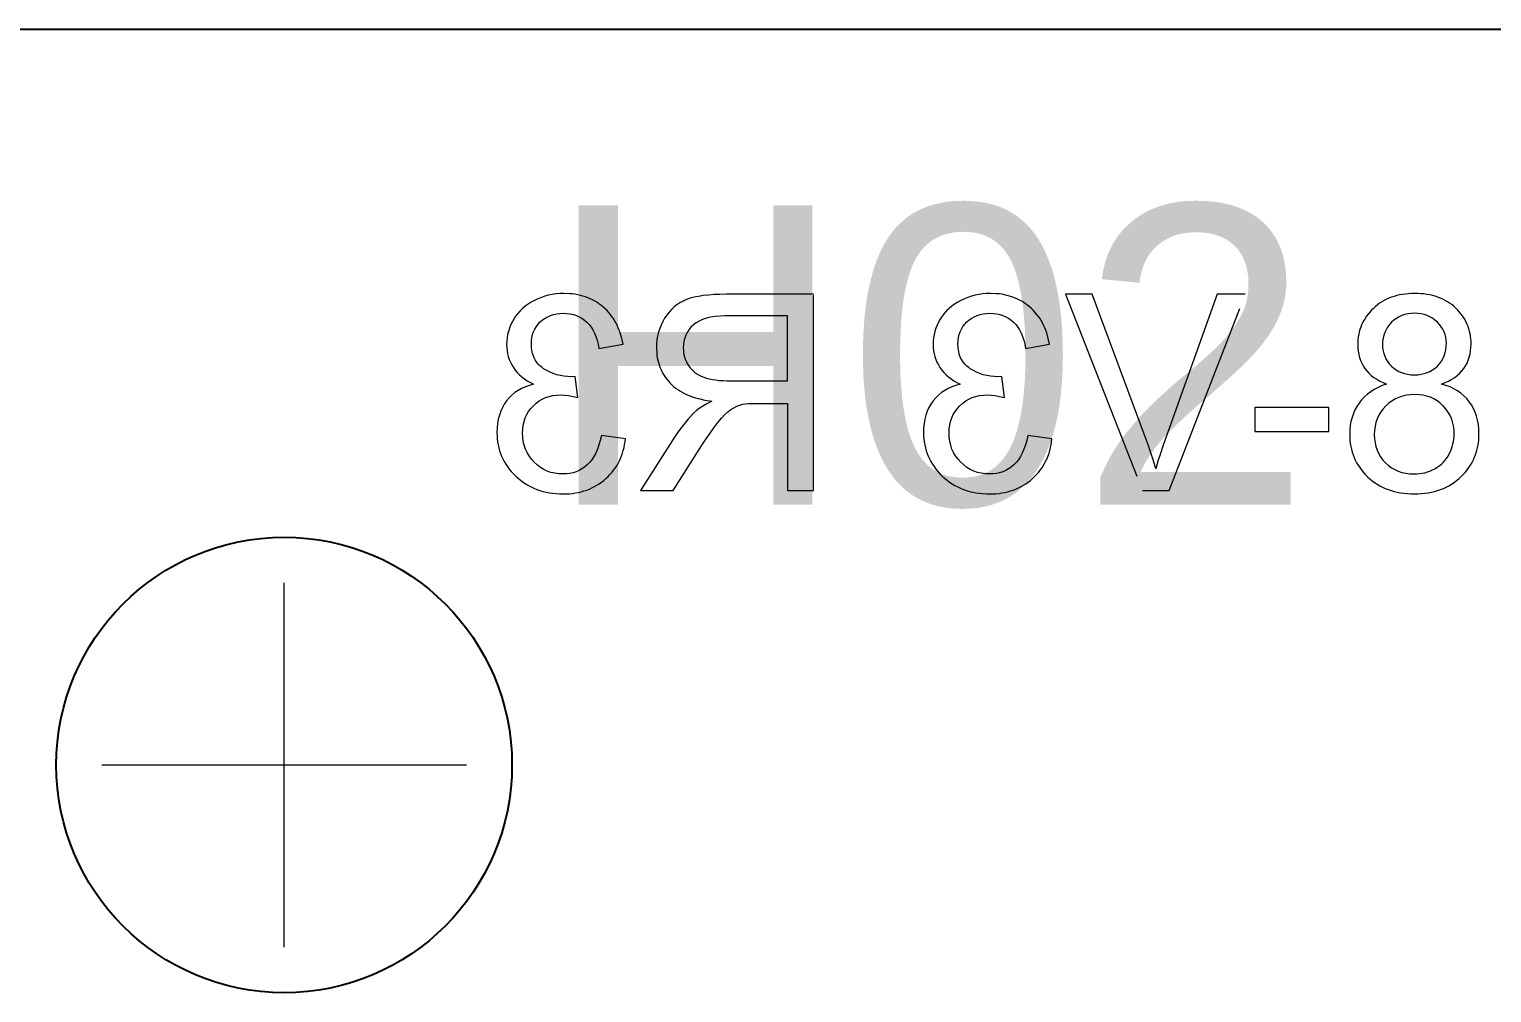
# Model space of a CAD drawing. Header units: millimetres. Extents: x 38 to 970, y 105 to 390.
# Drawn here: x 57.2 to 73.25, y 333.35 to 343.93 of the extents above; entities that cross this region are included whole.
import ezdxf

# ---------------------------------------------------------------- set-up
doc = ezdxf.new("R2010")
doc.units = ezdxf.units.MM
doc.linetypes.add('WP_HIDDEN', pattern=[2.3, 1.5, -0.8])
for name, color, linetype, lineweight in [('ANNOTATIONS', 7, 'CONTINUOUS', 18), ('HIDDEN', 7, 'WP_HIDDEN', 13), ('VISIBLE', 7, 'CONTINUOUS', 25)]:
    doc.layers.add(name, color=color, linetype=linetype, lineweight=lineweight)
doc.styles.add('CJK', font='Arial Unicode.ttf')

msp = doc.modelspace()

# ---------------------------------------------------------------- linework, layer by layer
at = {"layer": 'ANNOTATIONS'}
for p, q in [((59.99681, 333.85395), (59.99681, 337.85395)), ((57.99681, 335.85395), (61.99681, 335.85395))]:
    msp.add_line(p, q, dxfattribs=at)
at = {"layer": 'HIDDEN', "ltscale": 1.428571}
for p, q in [((62.9394, 341.01794), (62.89839, 341.00966)), ((62.98128, 341.02384), (62.9394, 341.01794)), ((63.02403, 341.02739), (62.98128, 341.02384)), ((63.06765, 341.02857), (63.02403, 341.02739)), ((63.13023, 341.02629), (63.06765, 341.02857)), ((63.16054, 341.02343), (63.13023, 341.02629)), ((63.19019, 341.01944), (63.16054, 341.02343)), ((63.21919, 341.0143), (63.19019, 341.01944)), ((63.24754, 341.00802), (63.21919, 341.0143)), ((64.65265, 341.0116), (64.59579, 341.00526)), ((64.71383, 341.01613), (64.65265, 341.0116)), ((64.77932, 341.01885), (64.71383, 341.01613)), ((64.84913, 341.01976), (64.77932, 341.01885)), ((65.80375, 341.01976), (64.84913, 341.01976)), ((65.80375, 338.86676), (65.80375, 341.01976)), ((67.61999, 341.01794), (67.57899, 341.00966)), ((67.66187, 341.02384), (67.61999, 341.01794)), ((67.70463, 341.02739), (67.66187, 341.02384)), ((67.74825, 341.02857), (67.70463, 341.02739)), ((67.81083, 341.02629), (67.74825, 341.02857)), ((67.84114, 341.02343), (67.81083, 341.02629)), ((67.87079, 341.01944), (67.84114, 341.02343)), ((67.89979, 341.0143), (67.87079, 341.01944)), ((67.92814, 341.00802), (67.89979, 341.0143)), ((68.57216, 341.01976), (69.41517, 338.86676)), ((68.86296, 341.01976), (68.57216, 341.01976)), ((69.44454, 339.45567), (68.86296, 341.01976)), ((70.23321, 341.01976), (69.67365, 339.45567)), ((69.70743, 338.86676), (70.54163, 341.01976)), ((70.54163, 341.01976), (70.23321, 341.01976)), ((72.23693, 341.01258), (72.20641, 341.00554)), ((72.2683, 341.01834), (72.23693, 341.01258)), ((72.30054, 341.02281), (72.2683, 341.01834)), ((72.33363, 341.02601), (72.30054, 341.02281)), ((72.36759, 341.02793), (72.33363, 341.02601)), ((72.40241, 341.02857), (72.36759, 341.02793)), ((72.43704, 341.02795), (72.40241, 341.02857)), ((72.47079, 341.02607), (72.43704, 341.02795)), ((72.50368, 341.02294), (72.47079, 341.02607)), ((72.53569, 341.01857), (72.50368, 341.02294)), ((72.56683, 341.01294), (72.53569, 341.01857)), ((72.5971, 341.00606), (72.56683, 341.01294)), ((62.61219, 340.86353), (62.58491, 340.83688)), ((62.64164, 340.88847), (62.61219, 340.86353)), ((62.67327, 340.91168), (62.64164, 340.88847)), ((62.70709, 340.93317), (62.67327, 340.91168)), ((62.74308, 340.95294), (62.70709, 340.93317)), ((62.7806, 340.97066), (62.74308, 340.95294)), ((62.81899, 340.98603), (62.7806, 340.97066)), ((62.85826, 340.99903), (62.81899, 340.98603)), ((62.89839, 341.00966), (62.85826, 340.99903)), ((63.27523, 341.0006), (63.24754, 341.00802)), ((63.30227, 340.99204), (63.27523, 341.0006)), ((63.32865, 340.98234), (63.30227, 340.99204)), ((63.35438, 340.97149), (63.32865, 340.98234)), ((63.37946, 340.9595), (63.35438, 340.97149)), ((63.40388, 340.94637), (63.37946, 340.9595)), ((63.42765, 340.9321), (63.40388, 340.94637)), ((63.45077, 340.91669), (63.42765, 340.9321)), ((63.47323, 340.90014), (63.45077, 340.91669)), ((63.49503, 340.88244), (63.47323, 340.90014)), ((63.51603, 340.86371), (63.49503, 340.88244)), ((63.53606, 340.84404), (63.51603, 340.86371)), ((64.24774, 340.85453), (64.22064, 340.82475)), ((64.27672, 340.88153), (64.24774, 340.85453)), ((64.30759, 340.90575), (64.27672, 340.88153)), ((64.34033, 340.92719), (64.30759, 340.90575)), ((64.37496, 340.94586), (64.34033, 340.92719)), ((64.41147, 340.96175), (64.37496, 340.94586)), ((64.45108, 340.97535), (64.41147, 340.96175)), ((64.495, 340.98713), (64.45108, 340.97535)), ((64.54324, 340.9971), (64.495, 340.98713)), ((64.59579, 341.00526), (64.54324, 340.9971)), ((67.29278, 340.86353), (67.26551, 340.83688)), ((67.32224, 340.88847), (67.29278, 340.86353)), ((67.35387, 340.91168), (67.32224, 340.88847)), ((67.38768, 340.93317), (67.35387, 340.91168)), ((67.42368, 340.95294), (67.38768, 340.93317)), ((67.4612, 340.97066), (67.42368, 340.95294)), ((67.49959, 340.98603), (67.4612, 340.97066)), ((67.53885, 340.99903), (67.49959, 340.98603)), ((67.57899, 341.00966), (67.53885, 340.99903)), ((67.95583, 341.0006), (67.92814, 341.00802)), ((67.98287, 340.99204), (67.95583, 341.0006)), ((68.00925, 340.98234), (67.98287, 340.99204)), ((68.03498, 340.97149), (68.00925, 340.98234)), ((68.06006, 340.9595), (68.03498, 340.97149)), ((68.08448, 340.94637), (68.06006, 340.9595)), ((68.10825, 340.9321), (68.08448, 340.94637)), ((68.13136, 340.91669), (68.10825, 340.9321)), ((68.15382, 340.90014), (68.13136, 340.91669)), ((68.17563, 340.88244), (68.15382, 340.90014)), ((68.19662, 340.86371), (68.17563, 340.88244)), ((68.21666, 340.84404), (68.19662, 340.86371)), ((71.94859, 340.86482), (71.92779, 340.84407)), ((71.9705, 340.88465), (71.94859, 340.86482)), ((71.99327, 340.9032), (71.9705, 340.88465)), ((72.0169, 340.92047), (71.99327, 340.9032)), ((72.0414, 340.93646), (72.0169, 340.92047)), ((72.06675, 340.95117), (72.0414, 340.93646)), ((72.09296, 340.96461), (72.06675, 340.95117)), ((72.12003, 340.97676), (72.09296, 340.96461)), ((72.14796, 340.98763), (72.12003, 340.97676)), ((72.17676, 340.99723), (72.14796, 340.98763)), ((72.20641, 341.00554), (72.17676, 340.99723)), ((72.62649, 340.99793), (72.5971, 341.00606)), ((72.65502, 340.98855), (72.62649, 340.99793)), ((72.68267, 340.97792), (72.65502, 340.98855)), ((72.70945, 340.96604), (72.68267, 340.97792)), ((72.73536, 340.95291), (72.70945, 340.96604)), ((72.76039, 340.93853), (72.73536, 340.95291)), ((72.78456, 340.92289), (72.76039, 340.93853)), ((72.80785, 340.90601), (72.78456, 340.92289)), ((72.83027, 340.88788), (72.80785, 340.90601)), ((72.85182, 340.86849), (72.83027, 340.88788)), ((72.87227, 340.84819), (72.85182, 340.86849)), ((62.49776, 340.71367), (62.4818, 340.68023)), ((62.51617, 340.7466), (62.49776, 340.71367)), ((62.53691, 340.77841), (62.51617, 340.7466)), ((62.55982, 340.80851), (62.53691, 340.77841)), ((62.58491, 340.83688), (62.55982, 340.80851)), ((62.76465, 340.6649), (62.78464, 340.69111)), ((62.78464, 340.69111), (62.8077, 340.71575)), ((62.8077, 340.71575), (62.8332, 340.73813)), ((62.8332, 340.73813), (62.86048, 340.75752)), ((62.86048, 340.75752), (62.88956, 340.77393)), ((62.88956, 340.77393), (62.92042, 340.78735)), ((62.92042, 340.78735), (62.95308, 340.79779)), ((62.95308, 340.79779), (62.98752, 340.80525)), ((62.98752, 340.80525), (63.02375, 340.80972)), ((63.02375, 340.80972), (63.06178, 340.81121)), ((63.06178, 340.81121), (63.09953, 340.8097)), ((63.09953, 340.8097), (63.13567, 340.80516)), ((63.13567, 340.80516), (63.17021, 340.79758)), ((63.17021, 340.79758), (63.20314, 340.78698)), ((63.20314, 340.78698), (63.23446, 340.77335)), ((63.23446, 340.77335), (63.26418, 340.75669)), ((63.26418, 340.75669), (63.29229, 340.737)), ((63.29229, 340.737), (63.31879, 340.71429)), ((63.31879, 340.71429), (63.34335, 340.68854)), ((63.55513, 340.82344), (63.53606, 340.84404)), ((63.57324, 340.8019), (63.55513, 340.82344)), ((63.59038, 340.77942), (63.57324, 340.8019)), ((63.60656, 340.75602), (63.59038, 340.77942)), ((63.62177, 340.73167), (63.60656, 340.75602)), ((63.63602, 340.70639), (63.62177, 340.73167)), ((63.64931, 340.68018), (63.63602, 340.70639)), ((64.15108, 340.71968), (64.13289, 340.68152)), ((64.17208, 340.75688), (64.15108, 340.71968)), ((64.19542, 340.7922), (64.17208, 340.75688)), ((64.22064, 340.82475), (64.19542, 340.7922)), ((64.50147, 340.69536), (64.48711, 340.68344)), ((64.51683, 340.70651), (64.50147, 340.69536)), ((64.55058, 340.72649), (64.51683, 340.70651)), ((64.58834, 340.74341), (64.55058, 340.72649)), ((64.63012, 340.75724), (64.58834, 340.74341)), ((64.67591, 340.76801), (64.63012, 340.75724)), ((64.72572, 340.77569), (64.67591, 340.76801)), ((64.77954, 340.7803), (64.72572, 340.77569)), ((64.83738, 340.78184), (64.77954, 340.7803)), ((65.51883, 340.78184), (64.83738, 340.78184)), ((65.51883, 340.06956), (65.51883, 340.78184)), ((67.17835, 340.71367), (67.16239, 340.68023)), ((67.19677, 340.7466), (67.17835, 340.71367)), ((67.2175, 340.77841), (67.19677, 340.7466)), ((67.24042, 340.80851), (67.2175, 340.77841)), ((67.26551, 340.83688), (67.24042, 340.80851)), ((67.44525, 340.6649), (67.46523, 340.69111)), ((67.46523, 340.69111), (67.4883, 340.71575)), ((67.4883, 340.71575), (67.51379, 340.73813)), ((67.51379, 340.73813), (67.54108, 340.75752)), ((67.54108, 340.75752), (67.57015, 340.77393)), ((67.57015, 340.77393), (67.60102, 340.78735)), ((67.60102, 340.78735), (67.63367, 340.79779)), ((67.63367, 340.79779), (67.66812, 340.80525)), ((67.66812, 340.80525), (67.70435, 340.80972)), ((67.70435, 340.80972), (67.74237, 340.81121)), ((67.74237, 340.81121), (67.78012, 340.8097)), ((67.78012, 340.8097), (67.81627, 340.80516)), ((67.81627, 340.80516), (67.8508, 340.79758)), ((67.8508, 340.79758), (67.88373, 340.78698)), ((67.88373, 340.78698), (67.91506, 340.77335)), ((67.91506, 340.77335), (67.94477, 340.75669)), ((67.94477, 340.75669), (67.97288, 340.737)), ((67.97288, 340.737), (67.99939, 340.71429)), ((67.99939, 340.71429), (68.02394, 340.68854)), ((68.23573, 340.82344), (68.21666, 340.84404)), ((68.25383, 340.8019), (68.23573, 340.82344)), ((68.27097, 340.77942), (68.25383, 340.8019)), ((68.28715, 340.75602), (68.27097, 340.77942)), ((68.30237, 340.73167), (68.28715, 340.75602)), ((68.31662, 340.70639), (68.30237, 340.73167)), ((68.3299, 340.68018), (68.31662, 340.70639)), ((71.83113, 340.7079), (71.81972, 340.68326)), ((71.84388, 340.73199), (71.83113, 340.7079)), ((71.85798, 340.75552), (71.84388, 340.73199)), ((71.87342, 340.77849), (71.85798, 340.75552)), ((71.8902, 340.80091), (71.87342, 340.77849)), ((71.90832, 340.82277), (71.8902, 340.80091)), ((71.92779, 340.84407), (71.90832, 340.82277)), ((72.14907, 340.71208), (72.12549, 340.68658)), ((72.17499, 340.73532), (72.14907, 340.71208)), ((72.20244, 340.75545), (72.17499, 340.73532)), ((72.23144, 340.77249), (72.20244, 340.75545)), ((72.26197, 340.78643), (72.23144, 340.77249)), ((72.29404, 340.79727), (72.26197, 340.78643)), ((72.32764, 340.80502), (72.29404, 340.79727)), ((72.36279, 340.80967), (72.32764, 340.80502)), ((72.39947, 340.81121), (72.36279, 340.80967)), ((72.43649, 340.8097), (72.39947, 340.81121)), ((72.47189, 340.80516), (72.43649, 340.8097)), ((72.5057, 340.79758), (72.47189, 340.80516)), ((72.53789, 340.78698), (72.5057, 340.79758)), ((72.56848, 340.77335), (72.53789, 340.78698)), ((72.59746, 340.75669), (72.56848, 340.77335)), ((72.62484, 340.737), (72.59746, 340.75669)), ((72.65061, 340.71429), (72.62484, 340.737)), ((72.67402, 340.68946), (72.65061, 340.71429)), ((72.8914, 340.8273), (72.87227, 340.84819)), ((72.90921, 340.80583), (72.8914, 340.8273)), ((72.92571, 340.78377), (72.90921, 340.80583)), ((72.94088, 340.76113), (72.92571, 340.78377)), ((72.95474, 340.7379), (72.94088, 340.76113)), ((72.96727, 340.71408), (72.95474, 340.7379)), ((72.97849, 340.68969), (72.96727, 340.71408)), ((62.44251, 340.54145), (62.43883, 340.50549)), ((62.44865, 340.5769), (62.44251, 340.54145)), ((62.45724, 340.61185), (62.44865, 340.5769)), ((62.46829, 340.64629), (62.45724, 340.61185)), ((62.4818, 340.68023), (62.46829, 340.64629)), ((62.71084, 340.51047), (62.71545, 340.54448)), ((62.71545, 340.54448), (62.72314, 340.57692)), ((62.72314, 340.57692), (62.7339, 340.60781)), ((62.7339, 340.60781), (62.74774, 340.63714)), ((62.74774, 340.63714), (62.76465, 340.6649)), ((63.34335, 340.68854), (63.36561, 340.65976)), ((63.36561, 340.65976), (63.38557, 340.62796)), ((63.38557, 340.62796), (63.40324, 340.59312)), ((63.40324, 340.59312), (63.41862, 340.55526)), ((63.41862, 340.55526), (63.4317, 340.51437)), ((63.66163, 340.65303), (63.64931, 340.68018)), ((63.67299, 340.62494), (63.66163, 340.65303)), ((63.68339, 340.59592), (63.67299, 340.62494)), ((63.70129, 340.53508), (63.68339, 340.59592)), ((63.71533, 340.47049), (63.70129, 340.53508)), ((64.09509, 340.56125), (64.08809, 340.51923)), ((64.10489, 340.6023), (64.09509, 340.56125)), ((64.11749, 340.64239), (64.10489, 340.6023)), ((64.13289, 340.68152), (64.11749, 340.64239)), ((64.39182, 340.53922), (64.38315, 340.50528)), ((64.40394, 340.57146), (64.39182, 340.53922)), ((64.41954, 340.602), (64.40394, 340.57146)), ((64.43859, 340.63085), (64.41954, 340.602)), ((64.46112, 340.658), (64.43859, 340.63085)), ((64.48711, 340.68344), (64.46112, 340.658)), ((67.12311, 340.54145), (67.11942, 340.50549)), ((67.12925, 340.5769), (67.12311, 340.54145)), ((67.13784, 340.61185), (67.12925, 340.5769)), ((67.14889, 340.64629), (67.13784, 340.61185)), ((67.16239, 340.68023), (67.14889, 340.64629)), ((67.39144, 340.51047), (67.39605, 340.54448)), ((67.39605, 340.54448), (67.40374, 340.57692)), ((67.40374, 340.57692), (67.4145, 340.60781)), ((67.4145, 340.60781), (67.42834, 340.63714)), ((67.42834, 340.63714), (67.44525, 340.6649)), ((68.02394, 340.68854), (68.0462, 340.65976)), ((68.0462, 340.65976), (68.06617, 340.62796)), ((68.06617, 340.62796), (68.08384, 340.59312)), ((68.08384, 340.59312), (68.09921, 340.55526)), ((68.09921, 340.55526), (68.11229, 340.51437)), ((68.34223, 340.65303), (68.3299, 340.68018)), ((68.35359, 340.62494), (68.34223, 340.65303)), ((68.36398, 340.59592), (68.35359, 340.62494)), ((68.38188, 340.53508), (68.36398, 340.59592)), ((68.39592, 340.47049), (68.38188, 340.53508)), ((71.7828, 340.5517), (71.77945, 340.52372)), ((71.7875, 340.57913), (71.7828, 340.5517)), ((71.79354, 340.60599), (71.7875, 340.57913)), ((71.80093, 340.63231), (71.79354, 340.60599)), ((71.80965, 340.65806), (71.80093, 340.63231)), ((71.81972, 340.68326), (71.80965, 340.65806)), ((72.05475, 340.53736), (72.05004, 340.50318)), ((72.06261, 340.5701), (72.05475, 340.53736)), ((72.07361, 340.60139), (72.06261, 340.5701)), ((72.08776, 340.63123), (72.07361, 340.60139)), ((72.10505, 340.65963), (72.08776, 340.63123)), ((72.12549, 340.68658), (72.10505, 340.65963)), ((72.6943, 340.66343), (72.67402, 340.68946)), ((72.71147, 340.63622), (72.6943, 340.66343)), ((72.72551, 340.60781), (72.71147, 340.63622)), ((72.73644, 340.57821), (72.72551, 340.60781)), ((72.74424, 340.54741), (72.73644, 340.57821)), ((72.74892, 340.51542), (72.74424, 340.54741)), ((72.98838, 340.6647), (72.97849, 340.68969)), ((72.99696, 340.63913), (72.98838, 340.6647)), ((73.00422, 340.61298), (72.99696, 340.63913)), ((73.01016, 340.58624), (73.00422, 340.61298)), ((73.01477, 340.55892), (73.01016, 340.58624)), ((73.01807, 340.53101), (73.01477, 340.55892)), ((73.02005, 340.50251), (73.01807, 340.53101)), ((62.43883, 340.50549), (62.4376, 340.46903)), ((62.4376, 340.46903), (62.43877, 340.43454)), ((62.43877, 340.43454), (62.44228, 340.40083)), ((62.44228, 340.40083), (62.44813, 340.3679)), ((62.7093, 340.4749), (62.71084, 340.51047)), ((62.71141, 340.4305), (62.7093, 340.4749)), ((62.71775, 340.38908), (62.71141, 340.4305)), ((62.7225, 340.36949), (62.71775, 340.38908)), ((62.7283, 340.35064), (62.7225, 340.36949)), ((63.4317, 340.51437), (63.44248, 340.47045)), ((63.44248, 340.47045), (63.45097, 340.4235)), ((63.45097, 340.4235), (63.71533, 340.47049)), ((64.08389, 340.47625), (64.08249, 340.43231)), ((64.08249, 340.43231), (64.08481, 340.37616)), ((64.08809, 340.51923), (64.08389, 340.47625)), ((64.08481, 340.37616), (64.08771, 340.34893)), ((64.37796, 340.46964), (64.37622, 340.43231)), ((64.37622, 340.43231), (64.37712, 340.40648)), ((64.37712, 340.40648), (64.3798, 340.38114)), ((64.38315, 340.50528), (64.37796, 340.46964)), ((64.3798, 340.38114), (64.38428, 340.35627)), ((67.11942, 340.50549), (67.1182, 340.46903)), ((67.1182, 340.46903), (67.11937, 340.43454)), ((67.11937, 340.43454), (67.12288, 340.40083)), ((67.12288, 340.40083), (67.12873, 340.3679)), ((67.3899, 340.4749), (67.39144, 340.51047)), ((67.39201, 340.4305), (67.3899, 340.4749)), ((67.39834, 340.38908), (67.39201, 340.4305)), ((67.40309, 340.36949), (67.39834, 340.38908)), ((67.4089, 340.35064), (67.40309, 340.36949)), ((68.11229, 340.51437), (68.12308, 340.47045)), ((68.12308, 340.47045), (68.13157, 340.4235)), ((68.13157, 340.4235), (68.39592, 340.47049)), ((71.77743, 340.49518), (71.77676, 340.46609)), ((71.77676, 340.46609), (71.77799, 340.42925)), ((71.77945, 340.52372), (71.77743, 340.49518)), ((71.77799, 340.42925), (71.78167, 340.39362)), ((71.78167, 340.39362), (71.78781, 340.35921)), ((72.05004, 340.50318), (72.04846, 340.46756)), ((72.04846, 340.46756), (72.04999, 340.43335)), ((72.04999, 340.43335), (72.05457, 340.4005)), ((72.05457, 340.4005), (72.0622, 340.36901)), ((72.72588, 340.34346), (72.73664, 340.37554)), ((72.73664, 340.37554), (72.74433, 340.40936)), ((72.74433, 340.40936), (72.74894, 340.44493)), ((72.75048, 340.48224), (72.74892, 340.51542)), ((72.74894, 340.44493), (72.75048, 340.48224)), ((73.00956, 340.36287), (73.01575, 340.39835)), ((73.01575, 340.39835), (73.01947, 340.4352)), ((73.01947, 340.4352), (73.02071, 340.47343)), ((73.02071, 340.47343), (73.02005, 340.50251)), ((62.44813, 340.3679), (62.45633, 340.33575)), ((62.45633, 340.33575), (62.46686, 340.30438)), ((62.46686, 340.30438), (62.47973, 340.27379)), ((62.47973, 340.27379), (62.49495, 340.24398)), ((62.49495, 340.24398), (62.5125, 340.21495)), ((62.5125, 340.21495), (62.53235, 340.18705)), ((62.73516, 340.33254), (62.7283, 340.35064)), ((62.74308, 340.31519), (62.73516, 340.33254)), ((62.75205, 340.29858), (62.74308, 340.31519)), ((62.76208, 340.28272), (62.75205, 340.29858)), ((62.77317, 340.2676), (62.76208, 340.28272)), ((62.7853, 340.25323), (62.77317, 340.2676)), ((62.7985, 340.2396), (62.7853, 340.25323)), ((62.81275, 340.22673), (62.7985, 340.2396)), ((62.82806, 340.21459), (62.81275, 340.22673)), ((62.84442, 340.2032), (62.82806, 340.21459)), ((64.08771, 340.34893), (64.09176, 340.32225)), ((64.09176, 340.32225), (64.09698, 340.29615)), ((64.09698, 340.29615), (64.10335, 340.2706)), ((64.10335, 340.2706), (64.11088, 340.24562)), ((64.11088, 340.24562), (64.11958, 340.22119)), ((64.11958, 340.22119), (64.12943, 340.19734)), ((64.38428, 340.35627), (64.39054, 340.33189)), ((64.39054, 340.33189), (64.3986, 340.30799)), ((64.3986, 340.30799), (64.40844, 340.28458)), ((64.40844, 340.28458), (64.42008, 340.26164)), ((64.42008, 340.26164), (64.4335, 340.23919)), ((64.4335, 340.23919), (64.44865, 340.21773)), ((64.44865, 340.21773), (64.46544, 340.19779)), ((67.12873, 340.3679), (67.13692, 340.33575)), ((67.13692, 340.33575), (67.14746, 340.30438)), ((67.14746, 340.30438), (67.16033, 340.27379)), ((67.16033, 340.27379), (67.17554, 340.24398)), ((67.17554, 340.24398), (67.1931, 340.21495)), ((67.1931, 340.21495), (67.21295, 340.18705)), ((67.41576, 340.33254), (67.4089, 340.35064)), ((67.42368, 340.31519), (67.41576, 340.33254)), ((67.43265, 340.29858), (67.42368, 340.31519)), ((67.44268, 340.28272), (67.43265, 340.29858)), ((67.45376, 340.2676), (67.44268, 340.28272)), ((67.4659, 340.25323), (67.45376, 340.2676)), ((67.4791, 340.2396), (67.4659, 340.25323)), ((67.49335, 340.22673), (67.4791, 340.2396)), ((67.50865, 340.21459), (67.49335, 340.22673)), ((67.52501, 340.2032), (67.50865, 340.21459)), ((71.78781, 340.35921), (71.79641, 340.32602)), ((71.79641, 340.32602), (71.80746, 340.29404)), ((71.80746, 340.29404), (71.82096, 340.26328)), ((71.82096, 340.26328), (71.83692, 340.23374)), ((71.83692, 340.23374), (71.85534, 340.20541)), ((72.0622, 340.36901), (72.07288, 340.33887)), ((72.07288, 340.33887), (72.08661, 340.31008)), ((72.08661, 340.31008), (72.1034, 340.28265)), ((72.1034, 340.28265), (72.12324, 340.25657)), ((72.12324, 340.25657), (72.14613, 340.23184)), ((72.14613, 340.23184), (72.17141, 340.2093)), ((72.17141, 340.2093), (72.1984, 340.18976)), ((72.59921, 340.19017), (72.62656, 340.20986)), ((72.62656, 340.20986), (72.65208, 340.23258)), ((72.65208, 340.23258), (72.67514, 340.25768)), ((72.67514, 340.25768), (72.69513, 340.28453)), ((72.69513, 340.28453), (72.71204, 340.31312)), ((72.71204, 340.31312), (72.72588, 340.34346)), ((72.9414, 340.20614), (72.95999, 340.23473)), ((72.95999, 340.23473), (72.9761, 340.2647)), ((72.9761, 340.2647), (72.98973, 340.29605)), ((72.98973, 340.29605), (73.00088, 340.32877)), ((73.00088, 340.32877), (73.00956, 340.36287)), ((62.53235, 340.18705), (62.55445, 340.16061)), ((62.55445, 340.16061), (62.5788, 340.13565)), ((62.5788, 340.13565), (62.6054, 340.11215)), ((62.6054, 340.11215), (62.63424, 340.09012)), ((62.63424, 340.09012), (62.66533, 340.06956)), ((62.66533, 340.06956), (62.69868, 340.05047)), ((62.69868, 340.05047), (62.73427, 340.03284)), ((62.87873, 340.18255), (62.84442, 340.2032)), ((62.91409, 340.16465), (62.87873, 340.18255)), ((62.95051, 340.14951), (62.91409, 340.16465)), ((62.98798, 340.13712), (62.95051, 340.14951)), ((63.02651, 340.12748), (62.98798, 340.13712)), ((63.06609, 340.12059), (63.02651, 340.12748)), ((63.10673, 340.11646), (63.06609, 340.12059)), ((63.14843, 340.11509), (63.10673, 340.11646)), ((63.19102, 340.11802), (63.14843, 340.11509)), ((63.22039, 339.88598), (63.19102, 340.11802)), ((64.12943, 340.19734), (64.14044, 340.17404)), ((64.14044, 340.17404), (64.1526, 340.1513)), ((64.1526, 340.1513), (64.16593, 340.12913)), ((64.16593, 340.12913), (64.18042, 340.10752)), ((64.18042, 340.10752), (64.19606, 340.08647)), ((64.19606, 340.08647), (64.21286, 340.06599)), ((64.21286, 340.06599), (64.23083, 340.04606)), ((64.46544, 340.19779), (64.48389, 340.17936)), ((64.48389, 340.17936), (64.504, 340.16245)), ((64.504, 340.16245), (64.52575, 340.14705)), ((64.52575, 340.14705), (64.54916, 340.13317)), ((64.54916, 340.13317), (64.57422, 340.1208)), ((64.57422, 340.1208), (64.60093, 340.10995)), ((64.60093, 340.10995), (64.62979, 340.10048)), ((64.62979, 340.10048), (64.66132, 340.09228)), ((64.66132, 340.09228), (64.69552, 340.08534)), ((64.69552, 340.08534), (64.73237, 340.07966)), ((64.73237, 340.07966), (64.77189, 340.07524)), ((64.77189, 340.07524), (64.81406, 340.07208)), ((64.81406, 340.07208), (64.8589, 340.07019)), ((64.8589, 340.07019), (64.90641, 340.06956)), ((64.90641, 340.06956), (65.51883, 340.06956)), ((67.21295, 340.18705), (67.23505, 340.16061)), ((67.23505, 340.16061), (67.25939, 340.13565)), ((67.25939, 340.13565), (67.28599, 340.11215)), ((67.28599, 340.11215), (67.31484, 340.09012)), ((67.31484, 340.09012), (67.34593, 340.06956)), ((67.34593, 340.06956), (67.37927, 340.05047)), ((67.37927, 340.05047), (67.41486, 340.03284)), ((67.55932, 340.18255), (67.52501, 340.2032)), ((67.59468, 340.16465), (67.55932, 340.18255)), ((67.6311, 340.14951), (67.59468, 340.16465)), ((67.66857, 340.13712), (67.6311, 340.14951)), ((67.7071, 340.12748), (67.66857, 340.13712)), ((67.74669, 340.12059), (67.7071, 340.12748)), ((67.78733, 340.11646), (67.74669, 340.12059)), ((67.82902, 340.11509), (67.78733, 340.11646)), ((67.87162, 340.11802), (67.82902, 340.11509)), ((67.90099, 339.88598), (67.87162, 340.11802)), ((71.85534, 340.20541), (71.87625, 340.17848)), ((71.87625, 340.17848), (71.89972, 340.15313)), ((71.89972, 340.15313), (71.92573, 340.12937)), ((71.92573, 340.12937), (71.95429, 340.10719)), ((71.95429, 340.10719), (71.98539, 340.0866)), ((71.98539, 340.0866), (72.01904, 340.06759)), ((72.01904, 340.06759), (72.05524, 340.05016)), ((72.05524, 340.05016), (72.09399, 340.03431)), ((72.1984, 340.18976), (72.22712, 340.17322)), ((72.22712, 340.17322), (72.25756, 340.1597)), ((72.25756, 340.1597), (72.28972, 340.14917)), ((72.28972, 340.14917), (72.32361, 340.14166)), ((72.32361, 340.14166), (72.35921, 340.13715)), ((72.35921, 340.13715), (72.39653, 340.13565)), ((72.39653, 340.13565), (72.4349, 340.13716)), ((72.4349, 340.13716), (72.47144, 340.14171)), ((72.47144, 340.14171), (72.50613, 340.14928)), ((72.50613, 340.14928), (72.53899, 340.15988)), ((72.53899, 340.15988), (72.57002, 340.17351)), ((72.57002, 340.17351), (72.59921, 340.19017)), ((72.69761, 340.03431), (72.7374, 340.05017)), ((72.7374, 340.05017), (72.77453, 340.06763)), ((72.77453, 340.06763), (72.809, 340.0867)), ((72.809, 340.0867), (72.8408, 340.10738)), ((72.8408, 340.10738), (72.86994, 340.12966)), ((72.86994, 340.12966), (72.89643, 340.15355)), ((72.89643, 340.15355), (72.92025, 340.17904)), ((72.92025, 340.17904), (72.9414, 340.20614)), ((62.4958, 339.91347), (62.46537, 339.88322)), ((62.52889, 339.94077), (62.4958, 339.91347)), ((62.56464, 339.9651), (62.52889, 339.94077)), ((62.60305, 339.98648), (62.56464, 339.9651)), ((62.64413, 340.00489), (62.60305, 339.98648)), ((62.68787, 340.02035), (62.64413, 340.00489)), ((62.73427, 340.03284), (62.68787, 340.02035)), ((62.86645, 339.8858), (62.90528, 339.89873)), ((62.90528, 339.89873), (62.94612, 339.90796)), ((62.94612, 339.90796), (62.98899, 339.91351)), ((62.98899, 339.91351), (63.03387, 339.91535)), ((63.03387, 339.91535), (63.07362, 339.91352)), ((63.07362, 339.91352), (63.11795, 339.90801)), ((63.11795, 339.90801), (63.16688, 339.89883)), ((63.16688, 339.89883), (63.22039, 339.88598)), ((64.23083, 340.04606), (64.25, 340.02687)), ((64.25, 340.02687), (64.27043, 340.00857)), ((64.27043, 340.00857), (64.29213, 339.99116)), ((64.29213, 339.99116), (64.31509, 339.97465)), ((64.31509, 339.97465), (64.33931, 339.95903)), ((64.33931, 339.95903), (64.36479, 339.94431)), ((64.36479, 339.94431), (64.39154, 339.93049)), ((64.39154, 339.93049), (64.41955, 339.91756)), ((64.41955, 339.91756), (64.44882, 339.90552)), ((64.44882, 339.90552), (64.47935, 339.89438)), ((64.47935, 339.89438), (64.51114, 339.88413)), ((67.17639, 339.91347), (67.14596, 339.88322)), ((67.20948, 339.94077), (67.17639, 339.91347)), ((67.24524, 339.9651), (67.20948, 339.94077)), ((67.28365, 339.98648), (67.24524, 339.9651)), ((67.32473, 340.00489), (67.28365, 339.98648)), ((67.36846, 340.02035), (67.32473, 340.00489)), ((67.41486, 340.03284), (67.36846, 340.02035)), ((67.54704, 339.8858), (67.58587, 339.89873)), ((67.58587, 339.89873), (67.62672, 339.90796)), ((67.62672, 339.90796), (67.66958, 339.91351)), ((67.66958, 339.91351), (67.71447, 339.91535)), ((67.71447, 339.91535), (67.75422, 339.91352)), ((67.75422, 339.91352), (67.79855, 339.90801)), ((67.79855, 339.90801), (67.84747, 339.89883)), ((67.84747, 339.89883), (67.90099, 339.88598)), ((71.84987, 339.89277), (71.81955, 339.86051)), ((71.88316, 339.92256), (71.84987, 339.89277)), ((71.91941, 339.94987), (71.88316, 339.92256)), ((71.95861, 339.9747), (71.91941, 339.94987)), ((72.00078, 339.99705), (71.95861, 339.9747)), ((72.0459, 340.01692), (72.00078, 339.99705)), ((72.09399, 340.03431), (72.0459, 340.01692)), ((72.22892, 339.88855), (72.19018, 339.871)), ((72.26967, 339.90221), (72.22892, 339.88855)), ((72.31241, 339.91196), (72.26967, 339.90221)), ((72.35714, 339.91781), (72.31241, 339.91196)), ((72.40388, 339.91976), (72.35714, 339.91781)), ((72.44951, 339.91783), (72.40388, 339.91976)), ((72.49314, 339.91205), (72.44951, 339.91783)), ((72.53478, 339.90241), (72.49314, 339.91205)), ((72.57442, 339.88892), (72.53478, 339.90241)), ((72.61207, 339.87157), (72.57442, 339.88892)), ((72.7454, 340.02005), (72.69761, 340.03431)), ((72.79036, 340.00297), (72.7454, 340.02005)), ((72.83251, 339.98306), (72.79036, 340.00297)), ((72.87183, 339.96033), (72.83251, 339.98306)), ((72.90832, 339.93478), (72.87183, 339.96033)), ((72.942, 339.9064), (72.90832, 339.93478)), ((72.97285, 339.87521), (72.942, 339.9064)), ((62.37316, 339.7361), (62.35829, 339.69378)), ((62.39134, 339.77625), (62.37316, 339.7361)), ((62.41282, 339.81421), (62.39134, 339.77625)), ((62.4376, 339.85), (62.41282, 339.81421)), ((62.46537, 339.88322), (62.4376, 339.85)), ((62.65884, 339.69948), (62.67929, 339.73402)), ((62.67929, 339.73402), (62.70345, 339.76658)), ((62.70345, 339.76658), (62.73133, 339.79713)), ((62.73133, 339.79713), (62.76208, 339.82484)), ((62.76208, 339.82484), (62.79485, 339.84885)), ((62.79485, 339.84885), (62.82964, 339.86917)), ((62.82964, 339.86917), (62.86645, 339.8858)), ((64.51721, 339.73912), (64.48621, 339.70959)), ((64.51114, 339.88413), (64.5442, 339.87478)), ((64.54998, 339.76565), (64.51721, 339.73912)), ((64.5442, 339.87478), (64.6141, 339.85877)), ((64.58954, 339.79236), (64.54998, 339.76565)), ((64.6359, 339.81925), (64.58954, 339.79236)), ((64.6141, 339.85877), (64.68905, 339.84633)), ((64.68905, 339.84633), (64.6359, 339.81925)), ((64.83169, 339.69873), (64.8668, 339.73086)), ((64.8668, 339.73086), (64.88356, 339.74403)), ((64.88356, 339.74403), (64.8998, 339.75527)), ((64.8998, 339.75527), (64.93188, 339.77427)), ((64.93188, 339.77427), (64.96423, 339.79015)), ((64.96423, 339.79015), (64.99687, 339.80291)), ((64.99687, 339.80291), (65.02977, 339.81255)), ((65.02977, 339.81255), (65.05786, 339.81705)), ((65.05786, 339.81705), (65.09366, 339.82026)), ((65.09366, 339.82026), (65.13717, 339.82219)), ((65.13717, 339.82219), (65.18839, 339.82283)), ((65.18839, 339.82283), (65.51883, 339.82283)), ((65.51883, 339.82283), (65.51883, 338.86676)), ((67.05376, 339.7361), (67.03889, 339.69378)), ((67.07193, 339.77625), (67.05376, 339.7361)), ((67.09341, 339.81421), (67.07193, 339.77625)), ((67.1182, 339.85), (67.09341, 339.81421)), ((67.14596, 339.88322), (67.1182, 339.85)), ((67.33944, 339.69948), (67.35988, 339.73402)), ((67.35988, 339.73402), (67.38405, 339.76658)), ((67.38405, 339.76658), (67.41193, 339.79713)), ((67.41193, 339.79713), (67.44268, 339.82484)), ((67.44268, 339.82484), (67.47545, 339.84885)), ((67.47545, 339.84885), (67.51024, 339.86917)), ((67.51024, 339.86917), (67.54704, 339.8858)), ((70.64884, 339.77877), (70.64884, 339.51295)), ((71.461, 339.77877), (70.64884, 339.77877)), ((71.461, 339.51295), (71.461, 339.77877)), ((71.74688, 339.75032), (71.72909, 339.70998)), ((71.76792, 339.78891), (71.74688, 339.75032)), ((71.79218, 339.82577), (71.76792, 339.78891)), ((71.81955, 339.86051), (71.79218, 339.82577)), ((72.03033, 339.72838), (72.0085, 339.69201)), ((72.05614, 339.76269), (72.03033, 339.72838)), ((72.08591, 339.79493), (72.05614, 339.76269)), ((72.11867, 339.82418), (72.08591, 339.79493)), ((72.15343, 339.84954), (72.11867, 339.82418)), ((72.19018, 339.871), (72.15343, 339.84954)), ((72.64772, 339.85037), (72.61207, 339.87157)), ((72.68137, 339.82531), (72.64772, 339.85037)), ((72.71303, 339.7964), (72.68137, 339.82531)), ((72.74177, 339.76459), (72.71303, 339.7964)), ((72.76668, 339.73086), (72.74177, 339.76459)), ((72.78776, 339.6952), (72.76668, 339.73086)), ((73.00088, 339.84119), (72.97285, 339.87521)), ((73.02584, 339.80469), (73.00088, 339.84119)), ((73.04747, 339.76606), (73.02584, 339.80469)), ((73.06577, 339.72529), (73.04747, 339.76606)), ((62.33847, 339.60258), (62.33351, 339.55372)), ((62.34673, 339.64927), (62.33847, 339.60258)), ((62.35829, 339.69378), (62.34673, 339.64927)), ((62.61423, 339.54132), (62.61981, 339.58386)), ((62.61981, 339.58386), (62.6291, 339.62439)), ((62.6291, 339.62439), (62.64211, 339.66293)), ((62.64211, 339.66293), (62.65884, 339.69948)), ((64.36633, 339.57355), (64.3374, 339.53507)), ((64.39568, 339.61025), (64.36633, 339.57355)), ((64.42545, 339.64515), (64.39568, 339.61025)), ((64.45562, 339.67826), (64.42545, 339.64515)), ((64.48621, 339.70959), (64.45562, 339.67826)), ((64.71199, 339.55426), (64.75514, 339.61135)), ((64.75514, 339.61135), (64.79447, 339.6589)), ((64.79447, 339.6589), (64.83169, 339.69873)), ((67.01906, 339.60258), (67.01411, 339.55372)), ((67.02732, 339.64927), (67.01906, 339.60258)), ((67.03889, 339.69378), (67.02732, 339.64927)), ((67.29483, 339.54132), (67.3004, 339.58386)), ((67.3004, 339.58386), (67.3097, 339.62439)), ((67.3097, 339.62439), (67.32271, 339.66293)), ((67.32271, 339.66293), (67.33944, 339.69948)), ((71.69511, 339.57849), (71.69026, 339.53117)), ((71.7032, 339.62406), (71.69511, 339.57849)), ((71.71453, 339.66789), (71.7032, 339.62406)), ((71.72909, 339.70998), (71.71453, 339.66789)), ((71.96682, 339.5705), (71.96086, 339.52587)), ((71.97674, 339.61307), (71.96682, 339.5705)), ((71.99064, 339.65357), (71.97674, 339.61307)), ((72.0085, 339.69201), (71.99064, 339.65357)), ((72.805, 339.65761), (72.78776, 339.6952)), ((72.81842, 339.61809), (72.805, 339.65761)), ((72.828, 339.57665), (72.81842, 339.61809)), ((72.83374, 339.53328), (72.828, 339.57665)), ((73.08074, 339.68239), (73.06577, 339.72529)), ((73.09239, 339.63736), (73.08074, 339.68239)), ((73.10071, 339.59019), (73.09239, 339.63736)), ((73.1057, 339.54089), (73.10071, 339.59019)), ((62.33351, 339.55372), (62.33186, 339.50267)), ((62.33186, 339.50267), (62.33266, 339.46776)), ((62.33266, 339.46776), (62.33507, 339.43352)), ((62.33507, 339.43352), (62.33909, 339.39995)), ((62.61237, 339.4968), (62.61423, 339.54132)), ((62.61438, 339.45003), (62.61237, 339.4968)), ((62.6204, 339.40519), (62.61438, 339.45003)), ((63.46503, 339.41615), (63.45065, 339.36586)), ((63.47741, 339.47036), (63.46503, 339.41615)), ((63.74176, 339.43511), (63.47741, 339.47036)), ((63.73783, 339.40191), (63.74176, 339.43511)), ((64.28076, 339.45274), (63.90625, 338.86676)), ((64.30887, 339.4948), (64.28076, 339.45274)), ((64.3374, 339.53507), (64.30887, 339.4948)), ((64.60919, 339.40592), (64.66334, 339.48578)), ((64.66334, 339.48578), (64.71199, 339.55426)), ((67.01411, 339.55372), (67.01245, 339.50267)), ((67.01245, 339.50267), (67.01326, 339.46776)), ((67.01326, 339.46776), (67.01567, 339.43352)), ((67.01567, 339.43352), (67.01968, 339.39995)), ((67.29297, 339.4968), (67.29483, 339.54132)), ((67.29497, 339.45003), (67.29297, 339.4968)), ((67.301, 339.40519), (67.29497, 339.45003)), ((68.14562, 339.41615), (68.13125, 339.36586)), ((68.158, 339.47036), (68.14562, 339.41615)), ((68.42236, 339.43511), (68.158, 339.47036)), ((68.41843, 339.40191), (68.42236, 339.43511)), ((69.47658, 339.36756), (69.44454, 339.45567)), ((69.67365, 339.45567), (69.64125, 339.36315)), ((70.64884, 339.51295), (71.461, 339.51295)), ((71.69026, 339.53117), (71.68864, 339.48211)), ((71.68864, 339.48211), (71.68941, 339.44794)), ((71.68941, 339.44794), (71.6917, 339.41446)), ((71.6917, 339.41446), (71.69551, 339.38167)), ((71.96086, 339.52587), (71.95888, 339.47917)), ((71.95888, 339.47917), (71.9608, 339.43321)), ((71.9608, 339.43321), (71.96659, 339.38931)), ((72.82812, 339.4042), (72.83231, 339.4319)), ((72.83231, 339.4319), (72.83482, 339.45983)), ((72.83566, 339.48798), (72.83374, 339.53328)), ((72.83482, 339.45983), (72.83566, 339.48798)), ((73.10049, 339.38699), (73.10431, 339.42042)), ((73.10431, 339.42042), (73.1066, 339.45457)), ((73.10736, 339.48945), (73.1057, 339.54089)), ((73.1066, 339.45457), (73.10736, 339.48945)), ((62.33909, 339.39995), (62.34471, 339.36705)), ((62.34471, 339.36705), (62.35194, 339.33483)), ((62.35194, 339.33483), (62.36077, 339.30327)), ((62.36077, 339.30327), (62.37121, 339.27239)), ((62.37121, 339.27239), (62.38326, 339.24217)), ((62.63044, 339.36228), (62.6204, 339.40519)), ((62.6445, 339.3213), (62.63044, 339.36228)), ((62.66257, 339.28224), (62.6445, 339.3213)), ((62.68466, 339.24511), (62.66257, 339.28224)), ((63.41591, 339.27705), (63.39554, 339.23854)), ((63.43428, 339.31949), (63.41591, 339.27705)), ((63.45065, 339.36586), (63.43428, 339.31949)), ((63.68785, 339.21907), (63.69932, 339.24759)), ((63.69932, 339.24759), (63.70954, 339.27689)), ((63.70954, 339.27689), (63.7185, 339.30698)), ((63.7185, 339.30698), (63.7262, 339.33784)), ((63.7262, 339.33784), (63.73264, 339.36948)), ((63.73264, 339.36948), (63.73783, 339.40191)), ((64.26461, 338.86676), (64.54952, 339.31469)), ((64.54952, 339.31469), (64.60919, 339.40592)), ((67.01968, 339.39995), (67.0253, 339.36705)), ((67.0253, 339.36705), (67.03253, 339.33483)), ((67.03253, 339.33483), (67.04137, 339.30327)), ((67.04137, 339.30327), (67.05181, 339.27239)), ((67.05181, 339.27239), (67.06386, 339.24217)), ((67.31104, 339.36228), (67.301, 339.40519)), ((67.32509, 339.3213), (67.31104, 339.36228)), ((67.34316, 339.28224), (67.32509, 339.3213)), ((67.36525, 339.24511), (67.34316, 339.28224)), ((68.0965, 339.27705), (68.07614, 339.23854)), ((68.11487, 339.31949), (68.0965, 339.27705)), ((68.13125, 339.36586), (68.11487, 339.31949)), ((68.36845, 339.21907), (68.37992, 339.24759)), ((68.37992, 339.24759), (68.39013, 339.27689)), ((68.39013, 339.27689), (68.39909, 339.30698)), ((68.39909, 339.30698), (68.40679, 339.33784)), ((68.40679, 339.33784), (68.41324, 339.36948)), ((68.41324, 339.36948), (68.41843, 339.40191)), ((69.50659, 339.27944), (69.47658, 339.36756)), ((69.53459, 339.19132), (69.50659, 339.27944)), ((69.6116, 339.27356), (69.58471, 339.18692)), ((69.64125, 339.36315), (69.6116, 339.27356)), ((71.69551, 339.38167), (71.70085, 339.34957)), ((71.70085, 339.34957), (71.70772, 339.31815)), ((71.70772, 339.31815), (71.71611, 339.28742)), ((71.71611, 339.28742), (71.72603, 339.25739)), ((71.72603, 339.25739), (71.73748, 339.22804)), ((71.96659, 339.38931), (71.97622, 339.34748)), ((71.97622, 339.34748), (71.98972, 339.30771)), ((71.98972, 339.30771), (72.00707, 339.27001)), ((72.00707, 339.27001), (72.02827, 339.23437)), ((72.76784, 339.24347), (72.78206, 339.26916)), ((72.78206, 339.26916), (72.79462, 339.29571)), ((72.79462, 339.29571), (72.80551, 339.32249)), ((72.80551, 339.32249), (72.81472, 339.3495)), ((72.81472, 339.3495), (72.82226, 339.37674)), ((72.82226, 339.37674), (72.82812, 339.4042)), ((73.05853, 339.23079), (73.06997, 339.26057)), ((73.06997, 339.26057), (73.07989, 339.29108)), ((73.07989, 339.29108), (73.08829, 339.32232)), ((73.08829, 339.32232), (73.09515, 339.35429)), ((73.09515, 339.35429), (73.10049, 339.38699)), ((62.38326, 339.24217), (62.39692, 339.21263)), ((62.39692, 339.21263), (62.41218, 339.18376)), ((62.41218, 339.18376), (62.42904, 339.15556)), ((62.42904, 339.15556), (62.44751, 339.12803)), ((62.44751, 339.12803), (62.46759, 339.10118)), ((62.46759, 339.10118), (62.48928, 339.07499)), ((62.71076, 339.20991), (62.68466, 339.24511)), ((62.74088, 339.17664), (62.71076, 339.20991)), ((62.77391, 339.14635), (62.74088, 339.17664)), ((62.80876, 339.12009), (62.77391, 339.14635)), ((62.84542, 339.09788), (62.80876, 339.12009)), ((62.88389, 339.07971), (62.84542, 339.09788)), ((63.23369, 339.08612), (63.20112, 339.07218)), ((63.26477, 339.10316), (63.23369, 339.08612)), ((63.29437, 339.12329), (63.26477, 339.10316)), ((63.32246, 339.14653), (63.29437, 339.12329)), ((63.34882, 339.17327), (63.32246, 339.14653)), ((63.37318, 339.20394), (63.34882, 339.17327)), ((63.39554, 339.23854), (63.37318, 339.20394)), ((63.59264, 339.06431), (63.61165, 339.08815)), ((63.61165, 339.08815), (63.6294, 339.11277)), ((63.6294, 339.11277), (63.6459, 339.13818)), ((63.6459, 339.13818), (63.66114, 339.16436)), ((63.66114, 339.16436), (63.67512, 339.19132)), ((63.67512, 339.19132), (63.68785, 339.21907)), ((67.06386, 339.24217), (67.07751, 339.21263)), ((67.07751, 339.21263), (67.09277, 339.18376)), ((67.09277, 339.18376), (67.10964, 339.15556)), ((67.10964, 339.15556), (67.12811, 339.12803)), ((67.12811, 339.12803), (67.14819, 339.10118)), ((67.14819, 339.10118), (67.16988, 339.07499)), ((67.39135, 339.20991), (67.36525, 339.24511)), ((67.42147, 339.17664), (67.39135, 339.20991)), ((67.45451, 339.14635), (67.42147, 339.17664)), ((67.48935, 339.12009), (67.45451, 339.14635)), ((67.52601, 339.09788), (67.48935, 339.12009)), ((67.56448, 339.07971), (67.52601, 339.09788)), ((67.91429, 339.08612), (67.88171, 339.07218)), ((67.94537, 339.10316), (67.91429, 339.08612)), ((67.97496, 339.12329), (67.94537, 339.10316)), ((68.00306, 339.14653), (67.97496, 339.12329)), ((68.02942, 339.17327), (68.00306, 339.14653)), ((68.05377, 339.20394), (68.02942, 339.17327)), ((68.07614, 339.23854), (68.05377, 339.20394)), ((68.27324, 339.06431), (68.29225, 339.08815)), ((68.29225, 339.08815), (68.31, 339.11277)), ((68.31, 339.11277), (68.3265, 339.13818)), ((68.3265, 339.13818), (68.34174, 339.16436)), ((68.34174, 339.16436), (68.35572, 339.19132)), ((68.35572, 339.19132), (68.36845, 339.21907)), ((69.56057, 339.1032), (69.53459, 339.19132)), ((69.58471, 339.18692), (69.56057, 339.1032)), ((71.73748, 339.22804), (71.75045, 339.19938)), ((71.75045, 339.19938), (71.76494, 339.1714)), ((71.76494, 339.1714), (71.78097, 339.14412)), ((71.78097, 339.14412), (71.79852, 339.11752)), ((71.79852, 339.11752), (71.81759, 339.09162)), ((71.81759, 339.09162), (71.83819, 339.0664)), ((72.02827, 339.23437), (72.05333, 339.2008)), ((72.05333, 339.2008), (72.08224, 339.16929)), ((72.08224, 339.16929), (72.11412, 339.14072)), ((72.11412, 339.14072), (72.14806, 339.11596)), ((72.14806, 339.11596), (72.18406, 339.09501)), ((72.18406, 339.09501), (72.22213, 339.07787)), ((72.56883, 339.08003), (72.59602, 339.09181)), ((72.59602, 339.09181), (72.62271, 339.10541)), ((72.62271, 339.10541), (72.64833, 339.12066)), ((72.64833, 339.12066), (72.67232, 339.1374)), ((72.67232, 339.1374), (72.69468, 339.15563)), ((72.69468, 339.15563), (72.71542, 339.17535)), ((72.71542, 339.17535), (72.73452, 339.19657)), ((72.73452, 339.19657), (72.75199, 339.21927)), ((72.75199, 339.21927), (72.76784, 339.24347)), ((72.95781, 339.0674), (72.97841, 339.09281)), ((72.97841, 339.09281), (72.99749, 339.11895)), ((72.99749, 339.11895), (73.01504, 339.14581)), ((73.01504, 339.14581), (73.03106, 339.17341)), ((73.03106, 339.17341), (73.04556, 339.20174)), ((73.04556, 339.20174), (73.05853, 339.23079)), ((62.48928, 339.07499), (62.51257, 339.04948)), ((62.51257, 339.04948), (62.53747, 339.02463)), ((62.53747, 339.02463), (62.5636, 339.00089)), ((62.5636, 339.00089), (62.59057, 338.97868)), ((62.59057, 338.97868), (62.61839, 338.958)), ((62.61839, 338.958), (62.64707, 338.93886)), ((62.64707, 338.93886), (62.67659, 338.92124)), ((62.92417, 339.06557), (62.88389, 339.07971)), ((62.96627, 339.05547), (62.92417, 339.06557)), ((63.01018, 339.04942), (62.96627, 339.05547)), ((63.0559, 339.0474), (63.01018, 339.04942)), ((63.09444, 339.04895), (63.0559, 339.0474)), ((63.13149, 339.05359), (63.09444, 339.04895)), ((63.16705, 339.06134), (63.13149, 339.05359)), ((63.20112, 339.07218), (63.16705, 339.06134)), ((63.42844, 338.92357), (63.45447, 338.94007)), ((63.45447, 338.94007), (63.47976, 338.95788)), ((63.47976, 338.95788), (63.50429, 338.97701)), ((63.50429, 338.97701), (63.52808, 338.99746)), ((63.52808, 338.99746), (63.55085, 339.01896)), ((63.55085, 339.01896), (63.57238, 339.04125)), ((63.57238, 339.04125), (63.59264, 339.06431)), ((67.16988, 339.07499), (67.19317, 339.04948)), ((67.19317, 339.04948), (67.21807, 339.02463)), ((67.21807, 339.02463), (67.24419, 339.00089)), ((67.24419, 339.00089), (67.27117, 338.97868)), ((67.27117, 338.97868), (67.29899, 338.958)), ((67.29899, 338.958), (67.32766, 338.93886)), ((67.32766, 338.93886), (67.35719, 338.92124)), ((67.60477, 339.06557), (67.56448, 339.07971)), ((67.64687, 339.05547), (67.60477, 339.06557)), ((67.69078, 339.04942), (67.64687, 339.05547)), ((67.7365, 339.0474), (67.69078, 339.04942)), ((67.77504, 339.04895), (67.7365, 339.0474)), ((67.81209, 339.05359), (67.77504, 339.04895)), ((67.84765, 339.06134), (67.81209, 339.05359)), ((67.88171, 339.07218), (67.84765, 339.06134)), ((68.10903, 338.92357), (68.13507, 338.94007)), ((68.13507, 338.94007), (68.16036, 338.95788)), ((68.16036, 338.95788), (68.18489, 338.97701)), ((68.18489, 338.97701), (68.20867, 338.99746)), ((68.20867, 338.99746), (68.23145, 339.01896)), ((68.23145, 339.01896), (68.25297, 339.04125)), ((68.25297, 339.04125), (68.27324, 339.06431)), ((71.83819, 339.0664), (71.86032, 339.04187)), ((71.86032, 339.04187), (71.88397, 339.01802)), ((71.88397, 339.01802), (71.90887, 338.99526)), ((71.90887, 338.99526), (71.93473, 338.97397)), ((71.93473, 338.97397), (71.96156, 338.95414)), ((71.96156, 338.95414), (71.98935, 338.93578)), ((71.98935, 338.93578), (72.0181, 338.91889)), ((72.22213, 339.07787), (72.26227, 339.06454)), ((72.26227, 339.06454), (72.30447, 339.05502)), ((72.30447, 339.05502), (72.34873, 339.0493)), ((72.34873, 339.0493), (72.39507, 339.0474)), ((72.39507, 339.0474), (72.42529, 339.0483)), ((72.42529, 339.0483), (72.455, 339.05102)), ((72.455, 339.05102), (72.48422, 339.05555)), ((72.48422, 339.05555), (72.51292, 339.0619)), ((72.51292, 339.0619), (72.54113, 339.07006)), ((72.54113, 339.07006), (72.56883, 339.08003)), ((72.7779, 338.91924), (72.80666, 338.93619)), ((72.80666, 338.93619), (72.83444, 338.95462)), ((72.83444, 338.95462), (72.86127, 338.97453)), ((72.86127, 338.97453), (72.88713, 338.99591)), ((72.88713, 338.99591), (72.91203, 339.01876)), ((72.91203, 339.01876), (72.93568, 339.04271)), ((72.93568, 339.04271), (72.95781, 339.0674)), ((62.67659, 338.92124), (62.70696, 338.90516)), ((62.70696, 338.90516), (62.73818, 338.89061)), ((62.73818, 338.89061), (62.77025, 338.87759)), ((62.77025, 338.87759), (62.80317, 338.8661)), ((62.80317, 338.8661), (62.83694, 338.85614)), ((62.83694, 338.85614), (62.87155, 338.84772)), ((62.87155, 338.84772), (62.90702, 338.84083)), ((62.90702, 338.84083), (62.94333, 338.83546)), ((62.94333, 338.83546), (62.9805, 338.83163)), ((62.9805, 338.83163), (63.01851, 338.82934)), ((63.01851, 338.82934), (63.05737, 338.82857)), ((63.05737, 338.82857), (63.09243, 338.82923)), ((63.09243, 338.82923), (63.12673, 338.83121)), ((63.12673, 338.83121), (63.16028, 338.83451)), ((63.16028, 338.83451), (63.19309, 338.83913)), ((63.19309, 338.83913), (63.22513, 338.84506)), ((63.22513, 338.84506), (63.25643, 338.85232)), ((63.25643, 338.85232), (63.28698, 338.8609)), ((63.28698, 338.8609), (63.31677, 338.87079)), ((63.31677, 338.87079), (63.34582, 338.88201)), ((63.34582, 338.88201), (63.37411, 338.89454)), ((63.37411, 338.89454), (63.40165, 338.9084)), ((63.40165, 338.9084), (63.42844, 338.92357)), ((63.90625, 338.86676), (64.26461, 338.86676)), ((65.51883, 338.86676), (65.80375, 338.86676)), ((67.35719, 338.92124), (67.38756, 338.90516)), ((67.38756, 338.90516), (67.41878, 338.89061)), ((67.41878, 338.89061), (67.45085, 338.87759)), ((67.45085, 338.87759), (67.48377, 338.8661)), ((67.48377, 338.8661), (67.51753, 338.85614)), ((67.51753, 338.85614), (67.55215, 338.84772)), ((67.55215, 338.84772), (67.58761, 338.84083)), ((67.58761, 338.84083), (67.62393, 338.83546)), ((67.62393, 338.83546), (67.66109, 338.83163)), ((67.66109, 338.83163), (67.69911, 338.82934)), ((67.69911, 338.82934), (67.73797, 338.82857)), ((67.73797, 338.82857), (67.77302, 338.82923)), ((67.77302, 338.82923), (67.80733, 338.83121)), ((67.80733, 338.83121), (67.84088, 338.83451)), ((67.84088, 338.83451), (67.87368, 338.83913)), ((67.87368, 338.83913), (67.90573, 338.84506)), ((67.90573, 338.84506), (67.93703, 338.85232)), ((67.93703, 338.85232), (67.96757, 338.8609)), ((67.96757, 338.8609), (67.99737, 338.87079)), ((67.99737, 338.87079), (68.02641, 338.88201)), ((68.02641, 338.88201), (68.0547, 338.89454)), ((68.0547, 338.89454), (68.08224, 338.9084)), ((68.08224, 338.9084), (68.10903, 338.92357)), ((69.41517, 338.86676), (69.70743, 338.86676)), ((72.0181, 338.91889), (72.04782, 338.90347)), ((72.04782, 338.90347), (72.0785, 338.88952)), ((72.0785, 338.88952), (72.11015, 338.87704)), ((72.11015, 338.87704), (72.14276, 338.86602)), ((72.14276, 338.86602), (72.17633, 338.85648)), ((72.17633, 338.85648), (72.21086, 338.8484)), ((72.21086, 338.8484), (72.24636, 338.84179)), ((72.24636, 338.84179), (72.28283, 338.83665)), ((72.28283, 338.83665), (72.32026, 338.83298)), ((72.32026, 338.83298), (72.35865, 338.83077)), ((72.35865, 338.83077), (72.398, 338.83004)), ((72.398, 338.83004), (72.43736, 338.83078)), ((72.43736, 338.83078), (72.47575, 338.83299)), ((72.47575, 338.83299), (72.51318, 338.83667)), ((72.51318, 338.83667), (72.54964, 338.84183)), ((72.54964, 338.84183), (72.58514, 338.84847)), ((72.58514, 338.84847), (72.61968, 338.85658)), ((72.61968, 338.85658), (72.65325, 338.86616)), ((72.65325, 338.86616), (72.68586, 338.87722)), ((72.68586, 338.87722), (72.7175, 338.88975)), ((72.7175, 338.88975), (72.74818, 338.90376)), ((72.74818, 338.90376), (72.7779, 338.91924))]:
    msp.add_line(p, q, dxfattribs=at)
at = {"layer": 'VISIBLE'}
msp.add_line((43.57143, 343.92857), (93.57143, 343.92857), dxfattribs=at)
msp.add_circle((59.99681, 335.85395), 2.5, dxfattribs=at)

# ---------------------------------------------------------------- texts
at = {"layer": 'ANNOTATIONS', "style": 'CJK'}
msp.add_text('H02', height=3.285714, dxfattribs=at).set_placement((62.85395, 338.71109))

doc.saveas('drawing.dxf')
